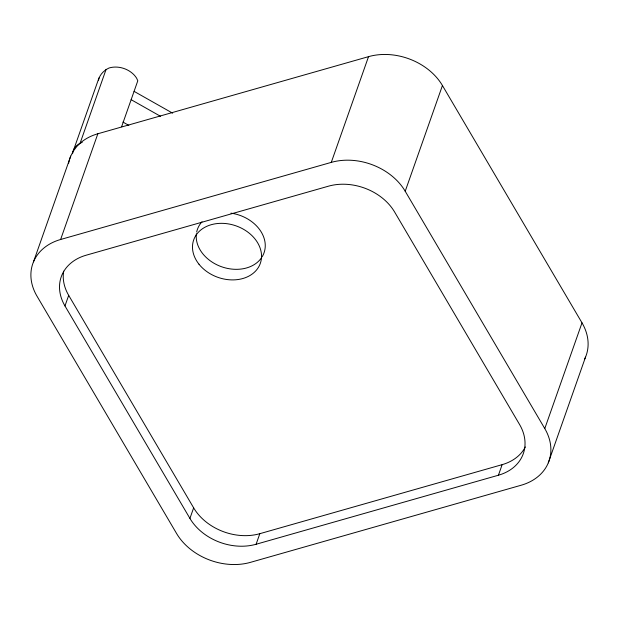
<?xml version="1.0" encoding="UTF-8"?>
<svg xmlns="http://www.w3.org/2000/svg" width="619" height="619" viewBox="0 0 619 619"><rect width="100%" height="100%" fill="white"/><g stroke="black" fill="none" stroke-linecap="round" stroke-linejoin="round"><path stroke-width="0.93" d="M72.57 153.721C72.972 148.328 77.267 144.003 82.234 142.339M98.444 80.648C99.202 75.023 104.062 70.249 109.029 68.005A20.806 16.079 19.4 0 1 136.629 78.195L137.797 80.787L121.595 126.787M33.496 261.845L70.721 156.12L73.352 151.067L76.826 146.448L81.097 142.339A56.136 43.376 19.4 0 1 97.848 133.766L368.522 56.654A56.136 43.376 19.4 0 1 442.438 85.523L582.007 322.847A56.136 43.376 19.4 0 1 584.731 358.888M72.941 151.856L99.001 77.847M80.052 143.345L106.112 69.336M582.007 322.847L544.782 428.572A56.136 43.376 19.4 0 1 521.152 485.234L250.478 562.346A56.136 43.376 19.4 0 1 176.562 533.477L36.993 296.153A56.136 43.376 19.4 0 1 60.616 239.491L97.848 133.766M64.972 305.948A50.255 38.835 19.4 0 1 86.126 255.221L328.449 186.187A50.255 38.835 19.4 0 1 394.628 212.031L519.573 424.502A50.255 38.835 19.4 0 1 498.427 475.222L256.104 544.256A50.255 38.835 19.4 0 1 189.925 518.413L64.972 305.948L68.694 295.371A50.255 38.835 19.4 0 1 63.68 271.161M189.925 518.413L193.646 507.843L68.694 295.371M60.616 239.491L331.289 162.379L368.522 56.654M256.104 544.256L259.825 533.686L502.148 464.652A50.255 38.835 19.4 0 0 525.353 446.949M544.782 428.572L405.213 191.248L442.438 85.523M498.427 475.222L502.148 464.652M548.279 462.88L585.504 357.155M134.075 91.357L172.647 113.176M131.143 99.682L160.491 116.287M122.964 122.075L128.837 125.394M331.289 162.379A56.136 43.376 19.4 0 1 405.213 191.248M68.616 163.385A56.136 43.376 19.4 0 1 70.721 156.12M259.825 533.686A50.255 38.835 19.4 0 1 193.646 507.843M261.713 257.465A35.322 27.29 19.4 0 1 221.277 266.65A35.322 27.29 19.4 0 1 196.378 233.781M196.672 232.017A35.322 27.29 19.4 0 1 202.026 221.757M230.941 213.16A35.322 27.29 19.4 0 1 262.193 256.715M198.962 264.189A35.322 27.29 19.4 0 0 258.471 267.284A35.322 27.29 19.4 0 0 223.614 223.389A35.322 27.29 19.4 0 0 198.962 264.189"/></g></svg>
